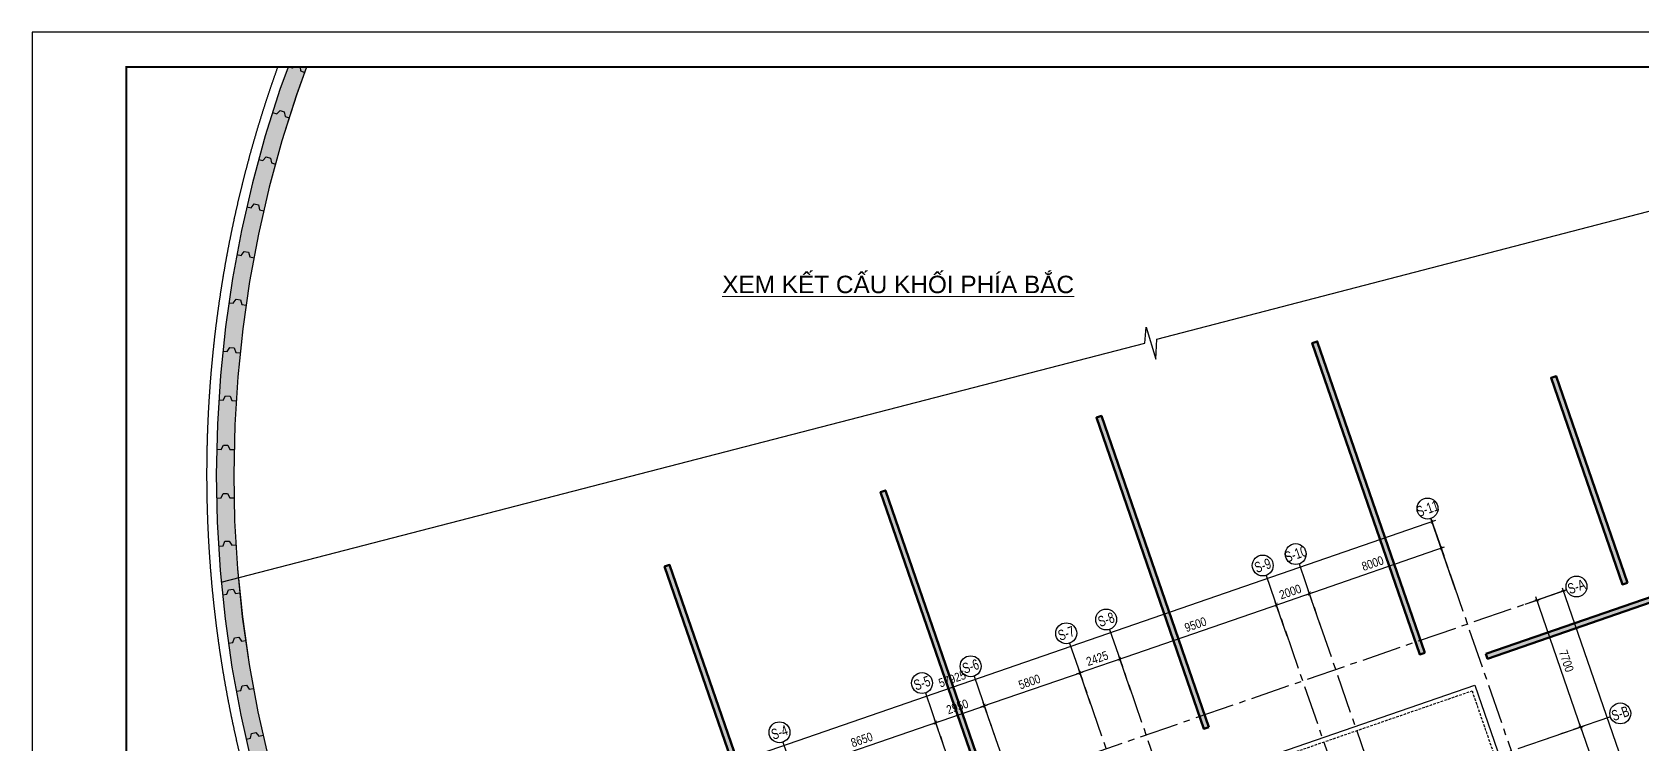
# Model space of a CAD drawing. Header units: millimetres. Extents: x -1534340 to 1713810, y -1348191 to 1114081.
# Drawn here: x 831920 to 924248, y -288709 to -247883 of the extents above; entities that cross this region are included whole.
import ezdxf
from ezdxf.enums import TextEntityAlignment as Align
from ezdxf.xclip import XClip

# ---------------------------------------------------------------- set-up
doc = ezdxf.new("R2010")
doc.units = ezdxf.units.MM
doc.header["$LTSCALE"] = 100
doc.header["$XCLIPFRAME"] = 0
doc.header["$PDMODE"] = 32
doc.header["$PDSIZE"] = 2.5
for name, pattern in [('CENTER2', [1.125, 0.75, -0.125, 0.125, -0.125]), ('DASHED', [4.5, 3, -1.5]), ('Xref_ST_MBDV Cot vach 30.7.2022$0$DASHDOT', [1, 0.5, -0.25, 0, -0.25])]:
    doc.linetypes.add(name, pattern=pattern)
for name, color, linetype in [('ccu11-Dim', 8, 'Continuous'), ('ccu11-Khuat', 9, 'DASHED'), ('ccu11-Thay', 7, 'Continuous'), ('ccu12-Manh', 8, 'Continuous'), ('ccu12-Truc', 13, 'CENTER2'), ('KT-Dim', 8, 'Continuous'), ('Xref_ST_MBDV Cot vach 30.7.2022$0$Xref_ST_MBDV Cot vach 30.7.2022|Xref_ST_MBDV Cot vach 30.7.2022|Xref_ST_MBDV Cot vach 30.7.2022|Xref_ST_MBDV Cot vach 30.7.2022|A-CORE-OTLN', 2, 'Continuous'), ('Xref_ST_MBDV Cot vach 30.7.2022$0$Xref_ST_MBDV Cot vach 30.7.2022|Xref_ST_MBDV Cot vach 30.7.2022|Xref_ST_MBDV Cot vach 30.7.2022|Xref_ST_MBDV Cot vach 30.7.2022|A-WALL-PATT', 251, 'Continuous'), ('Xref_ST_MBDV Cot vach 30.7.2022$0$Xref_ST_MBDV Cot vach 30.7.2022|Xref_ST_MBDV Cot vach 30.7.2022|Xref_ST_MBDV Cot vach 30.7.2022|Xref_ST_MBDV Cot vach 30.7.2022|ccu12-Thay', 7, 'Continuous'), ('Xref_ST_MBDV Cot vach 30.7.2022$0$Xref_ST_MBDV Cot vach 30.7.2022|Xref_ST_MBDV Cot vach 30.7.2022|Xref_ST_MBDV Cot vach 30.7.2022|Xref_ST_MBDV Cot vach 30.7.2022|Site_plot line', 1, 'Xref_ST_MBDV Cot vach 30.7.2022$0$DASHDOT'), ('Xref_ST_MBDV Cot vach 30.7.2022|Xref_ST_MBDV Cot vach 30.7.2022|Xref_ST_MBDV Cot vach 30.7.2022|Xref_ST_MBDV Cot vach 30.7.2022|A-GRID-SYM', 50, 'Continuous')]:
    doc.layers.add(name, color=color, linetype=linetype)
for name, color, linetype, lineweight in [('KT-Net cot', 2, 'Continuous', 50), ('KT-Net thay', 7, 'Continuous', 15), ('KT-Vat lieu', 250, 'Continuous', 9), ('Xref_ST_MBDV Cot vach 30.7.2022|Xref_ST_MBDV Cot vach 30.7.2022|Xref_ST_MBDV Cot vach 30.7.2022|Xref_ST_MBDV Cot vach 30.7.2022|ccu12-Tencaukien', 9, 'Continuous', 15)]:
    doc.layers.add(name, color=color, linetype=linetype, lineweight=lineweight)
doc.styles.add('Arial', font='arial.ttf', dxfattribs={"width": 0.7})
doc.styles.add('Arial Narrow', font='ARIALN.TTF')
doc.styles.add('HBA-Text', font='GOTHIC.TTF')
doc.dimstyles.new('ccu12-200', dxfattribs={"dimscale": 200, "dimtxt": 2.5, "dimasz": 1, "dimexe": 1, "dimexo": 2, "dimgap": 1, "dimtad": 1, "dimdec": 0, "dimrnd": 5, "dimdsep": 46, "dimtxsty": 'Arial Narrow', "dimblk": 'ARCHTICK', "dimcen": -1, "dimdle": 1, "dimclrd": 256, "dimclre": 256, "dimclrt": 3, "dimadec": 0, "dimazin": 2, "dimtfac": 0.1, "dimtdec": 0, "dimtmove": 0, "dimatfit": 1, "dimldrblk": 'ARCHTICK', "dimfxl": 1, "dimtvp": 0.833333, "dimtolj": 1, "dimtzin": 12, "dimarcsym": 0})
pattern_1 = [(50, (108165.77, -54076.06), (286.90407, -25.10085), [30, -330]), (355, (108165.77, -54076.06), (-55.5005, 300.87685), [24, -264]), (100.4514, (108189.68, -54078.15), (231.40375, 275.7758), [25.4961, -280.45684]), (46.1842, (108165.77, -53996.06), (426.8964, -66.2076), [45, -495]), (96.6356, (108201.34, -54001.57), (373.8651, 389.6471), [38.2441, -420.6852]), (351.1842, (108165.77, -53996.06), (373.8648, 389.6474), [36, -396]), (21, (108205.77, -54016.06), (238.7628, -161.04756), [30, -330]), (326, (108205.77, -54016.06), (97.3261, 290.06), [24, -264]), (71.4514, (108225.66, -54029.48), (336.08905, 129.0122), [25.4961, -280.45684]), (37.5, (108165.77, -54076.06), (4.86394, 133.15754), [0, -260.8, 0, -268, 0, -265]), (7.5, (108165.77, -54076.06), (105.22781, 157.76468), [0, -152.8, 0, -254.8, 0, -101]), (327.5, (108076.57, -54076.06), (213.52897, -9.02195), [0, -100, 0, -312, 0, -414]), (317.5, (108036.57, -54076.06), (233.27447, 40.042), [0, -130, 0, -207.2, 0, -294]), (45, (108165.77, -54076.06), (-106.06602, 106.06602), []), (45, (108236.48, -54076.06), (-106.06602, 106.06602), [])]

# ---------------------------------------------------------------- blocks, each defined once
blk = doc.blocks.new('Khung ten_A1', base_point=(-3406704, 253379))
at = {"layer": 'Defpoints', "color": 1}
blk.add_lwpolyline([(84100, 0), (84100, 59471), (0, 59471), (0, 0)], close=True, dxfattribs=at)
at = {"layer": 'KT-Net thay', "const_width": 60}
blk.add_lwpolyline([(2700, 1071), (83100, 1071), (83100, 58471), (2700, 58471)], close=True, dxfattribs=at)
blk = doc.blocks.new('Xref_ST_MBDV Cot vach 30.7.2022$0$Tuong Vay01-flat-1')
at = {"layer": 'Xref_ST_MBDV Cot vach 30.7.2022$0$Xref_ST_MBDV Cot vach 30.7.2022|Xref_ST_MBDV Cot vach 30.7.2022|Xref_ST_MBDV Cot vach 30.7.2022|Xref_ST_MBDV Cot vach 30.7.2022|A-WALL-PATT'}
h = blk.add_hatch(dxfattribs=at)
h.set_pattern_fill('ACET-2D-VATLIEU04', color=256, scale=50, pattern_type=2)
h.set_pattern_definition([(50, (-11139561.84, -1407213.45), (-225.902474, 189.5546825), [37.5, -412.5]), (355, (-11139561.84, -1407213.45), (32.127212, 367.215716), [30, -330]), (100.4514, (-11139531.95, -1407216.06), (-341.231527, -62.944187), [31.870095, -350.571056]), (46.1842, (-11139561.84, -1407113.45), (-319.180497, 306.252097), [56.25, -618.75]), (96.6356, (-11139517.37, -1407120.34), (-516.995922, -60.144022), [47.805144, -525.8565]), (351.1842, (-11139561.84, -1407113.45), (84.740774, 546.39543), [45, -495]), (21, (-11139511.84, -1407138.45), (-105.680822, 275.3079534), [37.5, -412.5]), (326, (-11139511.84, -1407138.45), (206.128805, 305.59852), [30, -330]), (71.4514, (-11139486.97, -1407155.22), (-328.963765, 110.380101), [31.870095, -350.571056]), (37.5, (-11139561.84, -1407213.45), (-78.1345294, 101.8269012), [0, -326, 0, -335, 0, -331.25]), (7.5, (-11139561.84, -1407213.45), (-23.2793464, 176.824191), [0, -191, 0, -318.5, 0, -126.25]), (327.5, (-11139673.34, -1407213.45), (71.9444175, 112.9301145), [0, -125, 0, -390, 0, -517.5000003]), (317.5, (-11139723.34, -1407213.45), (158.0205496, 172.449169), [0, -162.5, 0, -259, 0, -367.5]), (45, (-11139561.84, -1407213.45), (-150.260191, 150.260191), []), (45, (-11139561.84, -1407152.2), (-150.260191, 150.260191), [])])
h.paths.add_polyline_path([(-82665, -118500), (-81837, -121132), (-80903, -123728), (-79863, -126284), (-78720, -128795), (-77475, -131258), (-76131, -133667), (-74689, -136020), (-73153, -138312), (-71525, -140539), (-69807, -142699), (-68002, -144786), (-66114, -146798), (-64145, -148731), (-62100, -150582), (-59980, -152349), (-57790, -154027), (-55533, -155614), (-53213, -157109), (-50835, -158507), (-48401, -159807), (-45916, -161007), (-43385, -162104), (-40811, -163097), (-38198, -163985), (-35551, -164765), (-32875, -165436), (-30174, -165998), (-27451, -166448), (-24702, -166789), (-4397, -168938), (36420, -167648), (41836, -160719), (12445, -24368), (8473, -9249), (-4719, -5521), (-10557, -9947), (-34021, -27848), (-39777, -32009), (-41249, -35294), (-45787, -38574), (-49368, -38942), (-57644, -44924), (-59845, -46601), (-61969, -48362), (-64020, -50208), (-65993, -52137), (-67887, -54144), (-69696, -56226), (-71420, -58381), (-73054, -60604), (-74596, -62892), (-76043, -65242), (-77394, -67648), (-78645, -70107), (-79794, -72615), (-80841, -75168), (-81782, -77762), (-82617, -80392), (-83343, -83054), (-83961, -85743), (-84468, -88455), (-84865, -91186), (-85149, -93930), (-85321, -96684), (-85381, -99530), (-85329, -102201), (-85163, -104955), (-84886, -107701), (-84496, -110432), (-83996, -113146), (-83385, -115836)], flags=16)
h.paths.add_polyline_path([(-83625, -118781), (-82785, -121452), (-81837, -124086), (-80781, -126680), (-79621, -129228), (-78358, -131727), (-76994, -134172), (-75531, -136560), (-73973, -138886), (-72320, -141146), (-70577, -143337), (-68746, -145455), (-66829, -147497), (-64832, -149459), (-62755, -151337), (-60604, -153130), (-58382, -154833), (-56092, -156444), (-53738, -157960), (-51324, -159379), (-48854, -160699), (-46333, -161916), (-43764, -163030), (-41151, -164038), (-38500, -164938), (-35814, -165730), (-33098, -166411), (-30357, -166981), (-27595, -167438), (-24816, -167783), (-4434, -169940), (36920, -168633), (42913, -160966), (13418, -24135), (9295, -8442), (-4926, -4424), (-11163, -9151), (-34617, -27045), (-40580, -31355), (-42052, -34640), (-46156, -37607), (-49737, -37975), (-58240, -44121), (-60467, -45819), (-62623, -47605), (-64704, -49479), (-66707, -51435), (-68628, -53472), (-70465, -55586), (-72214, -57772), (-73872, -60029), (-75437, -62350), (-76905, -64734), (-78276, -67176), (-79545, -69672), (-80712, -72217), (-81774, -74808), (-82729, -77440), (-83576, -80109), (-84314, -82810), (-84940, -85539), (-85455, -88291), (-85857, -91062), (-86146, -93847), (-86321, -96642), (-86382, -99529), (-86328, -102241), (-86160, -105036), (-85879, -107821), (-85484, -110593), (-84976, -113347), (-84356, -116078)])
at = {"layer": 'Xref_ST_MBDV Cot vach 30.7.2022$0$Xref_ST_MBDV Cot vach 30.7.2022|Xref_ST_MBDV Cot vach 30.7.2022|Xref_ST_MBDV Cot vach 30.7.2022|Xref_ST_MBDV Cot vach 30.7.2022|A-CORE-OTLN', "color": 6}
for points in [[(-80712, -72217), (-81774, -74808), (-82729, -77440), (-83576, -80109), (-84314, -82810), (-84940, -85539), (-85455, -88291), (-85857, -91062), (-86146, -93847), (-86321, -96642), (-86382, -99529), (-86328, -102241), (-86160, -105036), (-85879, -107821), (-85484, -110593), (-84976, -113347), (-84356, -116078)], [(-79794, -72615), (-80841, -75168), (-81782, -77762), (-82617, -80392), (-83343, -83054), (-83961, -85743), (-84468, -88455), (-84865, -91186), (-85149, -93930), (-85321, -96684), (-85381, -99530), (-85329, -102201), (-85163, -104955), (-84886, -107701), (-84496, -110432), (-83996, -113146), (-83385, -115836)]]:
    blk.add_lwpolyline(points, dxfattribs=at)
at = {"layer": 'Xref_ST_MBDV Cot vach 30.7.2022$0$Xref_ST_MBDV Cot vach 30.7.2022|Xref_ST_MBDV Cot vach 30.7.2022|Xref_ST_MBDV Cot vach 30.7.2022|Xref_ST_MBDV Cot vach 30.7.2022|ccu12-Thay', "ltscale": 10}
for points in [[(-82251, -76124), (-82016, -76209), (-81814, -76017), (-81578, -76102), (-81546, -76380), (-81311, -76465)], [(-83153, -78774), (-82914, -78850), (-82719, -78649), (-82481, -78725), (-82437, -79001), (-82199, -79077)], [(-83945, -81459), (-83704, -81525), (-83517, -81317), (-83276, -81383), (-83221, -81657), (-82980, -81723)], [(-84627, -84174), (-84383, -84230), (-84205, -84015), (-83962, -84071), (-83896, -84342), (-83652, -84398)], [(-85198, -86915), (-84952, -86961), (-84783, -86738), (-84537, -86784), (-84460, -87053), (-84215, -87099)], [(-85656, -89677), (-85409, -89713), (-85249, -89483), (-85002, -89519), (-84914, -89784), (-84666, -89820)], [(-86002, -92455), (-85753, -92481), (-85603, -92245), (-85354, -92270), (-85255, -92532), (-85007, -92558)], [(-86233, -95245), (-85984, -95260), (-85844, -95018), (-85594, -95034), (-85485, -95291), (-85235, -95307)], [(-86351, -98085), (-86101, -98091), (-85971, -97843), (-85721, -97848), (-85601, -98101), (-85351, -98106)], [(-86355, -100885), (-86105, -100880), (-85985, -100627), (-85735, -100622), (-85605, -100870), (-85355, -100865)], [(-86244, -103638), (-85995, -103623), (-85885, -103366), (-85635, -103351), (-85495, -103593), (-85246, -103578)], [(-86019, -106429), (-85771, -106403), (-85672, -106142), (-85423, -106117), (-85273, -106353), (-85024, -106328)], [(-85681, -109207), (-85434, -109172), (-85345, -108907), (-85098, -108872), (-84938, -109102), (-84691, -109066)], [(-85230, -111970), (-84983, -111929), (-84901, -111661), (-84655, -111620), (-84490, -111846), (-84244, -111804)], [(-84666, -114712), (-84422, -114657), (-84356, -114385), (-84112, -114330), (-83934, -114546), (-83691, -114491)]]:
    blk.add_lwpolyline(points, dxfattribs=at)
at = {"layer": 'Xref_ST_MBDV Cot vach 30.7.2022$0$Xref_ST_MBDV Cot vach 30.7.2022|Xref_ST_MBDV Cot vach 30.7.2022|Xref_ST_MBDV Cot vach 30.7.2022|Xref_ST_MBDV Cot vach 30.7.2022|Site_plot line', "ltscale": 5000}
blk.add_arc((-17764, -99529), 69167, 126.14636, 263.7927, dxfattribs=at)
blk = doc.blocks.new('_ARCHTICK')
at = {"color": 0, "linetype": 'ByBlock', "const_width": 0.15}
blk.add_lwpolyline([(-0.5, -0.5), (0.5, 0.5)], dxfattribs=at)
blk = doc.blocks.new('*D1138')
at = {"layer": 'Defpoints', "color": 0, "transparency": 16777216}
for p in [(367648, -45505, 0), (372110, -50100), (369540, -50987)]:
    blk.add_point(p, dxfattribs=at)
at = {"layer": 'KT-Dim', "lineweight": -2, "transparency": 16777216}
for p, q in [((368026, -45374), (370406, -44552)), ((370151, -44429), (372175, -50289)), ((369918, -50857), (372299, -50035))]:
    blk.add_line(p, q, dxfattribs=at)
at = {"layer": 'KT-Dim', "lineweight": -2, "transparency": 16777216, "xscale": 200, "yscale": 200, "zscale": 200}
for p, rotation in [((370217, -44618), 109.0471074728855), ((372110, -50100), 289.0471074728856)]:
    blk.add_blockref('_ARCHTICK', p, dxfattribs=dict(at, rotation=rotation))
at = {"layer": 'KT-Dim', "color": 3, "transparency": 16777216, "insert": (371593, -47210), "char_height": 500, "attachment_point": 5, "rotation": 289.04711, "style": 'Arial Narrow'}
blk.add_mtext('\\A1;5800', dxfattribs=at)
blk = doc.blocks.new('GRID-SYM-flat-103')
at = {"layer": 'Xref_ST_MBDV Cot vach 30.7.2022|Xref_ST_MBDV Cot vach 30.7.2022|Xref_ST_MBDV Cot vach 30.7.2022|Xref_ST_MBDV Cot vach 30.7.2022|A-GRID-SYM'}
blk.add_circle((0, 0, 0), 900, dxfattribs=at)
at = {"layer": 'Xref_ST_MBDV Cot vach 30.7.2022|Xref_ST_MBDV Cot vach 30.7.2022|Xref_ST_MBDV Cot vach 30.7.2022|Xref_ST_MBDV Cot vach 30.7.2022|A-GRID-SYM', "style": 'HBA-Text'}
blk.add_attdef('GRID', text='', height=900, rotation=19.04714, dxfattribs=at).set_placement((0, 0, 0), align=Align.MIDDLE_CENTER)
blk = doc.blocks.new('*D1116')
at = {"layer": 'Defpoints', "color": 0, "transparency": 16777216}
for p in [(333214, -44363), (333962, -46528), (325785, -49351)]:
    blk.add_point(p, dxfattribs=at)
at = {"layer": 'KT-Dim', "lineweight": -2, "transparency": 16777216}
for p, q in [((324849, -47251), (333403, -44298)), ((333831, -46150), (333149, -44174)), ((325655, -48973), (324972, -46997))]:
    blk.add_line(p, q, dxfattribs=at)
at = {"layer": 'KT-Dim', "lineweight": -2, "transparency": 16777216, "xscale": 200, "yscale": 200, "zscale": 200}
for p, rotation in [((333214, -44363), 19.04713796363416), ((325038, -47186), 199.0471379636342)]:
    blk.add_blockref('_ARCHTICK', p, dxfattribs=dict(at, rotation=rotation))
at = {"layer": 'KT-Dim', "color": 3, "transparency": 16777216, "insert": (328977, -45344), "char_height": 500, "attachment_point": 5, "rotation": 19.04714, "style": 'Arial Narrow'}
blk.add_mtext('\\A1;8650', dxfattribs=at)
blk = doc.blocks.new('*D1117')
at = {"layer": 'Defpoints', "color": 0, "transparency": 16777216}
for p in [(336003, -43400), (336750, -45566), (333962, -46528)]:
    blk.add_point(p, dxfattribs=at)
at = {"layer": 'KT-Dim', "lineweight": -2, "transparency": 16777216}
for p, q in [((333025, -44428), (336192, -43335)), ((336620, -45188), (335937, -43211)), ((333831, -46150), (333149, -44174))]:
    blk.add_line(p, q, dxfattribs=at)
at = {"layer": 'KT-Dim', "lineweight": -2, "transparency": 16777216, "xscale": 200, "yscale": 200, "zscale": 200}
for p, rotation in [((336003, -43400), 19.04713796363416), ((333214, -44363), 199.0471379636342)]:
    blk.add_blockref('_ARCHTICK', p, dxfattribs=dict(at, rotation=rotation))
at = {"layer": 'KT-Dim', "color": 3, "transparency": 16777216, "insert": (334460, -43451), "char_height": 500, "attachment_point": 5, "rotation": 19.04714, "style": 'Arial Narrow'}
blk.add_mtext('\\A1;2950', dxfattribs=at)
blk = doc.blocks.new('*D1118')
at = {"layer": 'Defpoints', "color": 0, "transparency": 16777216}
for p in [(341485, -41507), (342233, -43673), (336750, -45566)]:
    blk.add_point(p, dxfattribs=at)
at = {"layer": 'KT-Dim', "lineweight": -2, "transparency": 16777216}
for p, q in [((335814, -43466), (341674, -41442)), ((342102, -43295), (341420, -41318)), ((336620, -45188), (335937, -43211))]:
    blk.add_line(p, q, dxfattribs=at)
at = {"layer": 'KT-Dim', "lineweight": -2, "transparency": 16777216, "xscale": 200, "yscale": 200, "zscale": 200}
for p, rotation in [((341485, -41507), 19.04713796363416), ((336003, -43400), 199.0471379636342)]:
    blk.add_blockref('_ARCHTICK', p, dxfattribs=dict(at, rotation=rotation))
at = {"layer": 'KT-Dim', "color": 3, "transparency": 16777216, "insert": (338595, -42023), "char_height": 500, "attachment_point": 5, "rotation": 19.04714, "style": 'Arial Narrow'}
blk.add_mtext('\\A1;5800', dxfattribs=at)
blk = doc.blocks.new('*D1119')
at = {"layer": 'Defpoints', "color": 0, "transparency": 16777216}
for p in [(343777, -40716), (344525, -42881), (342233, -43673)]:
    blk.add_point(p, dxfattribs=at)
at = {"layer": 'KT-Dim', "lineweight": -2, "transparency": 16777216}
for p, q in [((344394, -42503), (343712, -40527)), ((341296, -41573), (343966, -40651)), ((342102, -43295), (341420, -41318))]:
    blk.add_line(p, q, dxfattribs=at)
at = {"layer": 'KT-Dim', "lineweight": -2, "transparency": 16777216, "xscale": 200, "yscale": 200, "zscale": 200}
for p, rotation in [((343777, -40716), 19.04713796363416), ((341485, -41507), 199.0471379636342)]:
    blk.add_blockref('_ARCHTICK', p, dxfattribs=dict(at, rotation=rotation))
at = {"layer": 'KT-Dim', "color": 3, "transparency": 16777216, "insert": (342483, -40681), "char_height": 500, "attachment_point": 5, "rotation": 19.04714, "style": 'Arial Narrow'}
blk.add_mtext('\\A1;2425', dxfattribs=at)
blk = doc.blocks.new('*D1120')
at = {"layer": 'Defpoints', "color": 0, "transparency": 16777216}
for p in [(352757, -37616), (353505, -39781), (344525, -42881)]:
    blk.add_point(p, dxfattribs=at)
at = {"layer": 'KT-Dim', "lineweight": -2, "transparency": 16777216}
for p, q in [((343588, -40781), (352946, -37550)), ((353374, -39403), (352692, -37427)), ((344394, -42503), (343712, -40527))]:
    blk.add_line(p, q, dxfattribs=at)
at = {"layer": 'KT-Dim', "lineweight": -2, "transparency": 16777216, "xscale": 200, "yscale": 200, "zscale": 200}
for p, rotation in [((352757, -37616), 19.04713796363416), ((343777, -40716), 199.0471379636342)]:
    blk.add_blockref('_ARCHTICK', p, dxfattribs=dict(at, rotation=rotation))
at = {"layer": 'KT-Dim', "color": 3, "transparency": 16777216, "insert": (348119, -38736), "char_height": 500, "attachment_point": 5, "rotation": 19.04714, "style": 'Arial Narrow'}
blk.add_mtext('\\A1;9500', dxfattribs=at)
blk = doc.blocks.new('*D1121')
at = {"layer": 'Defpoints', "color": 0, "transparency": 16777216}
for p in [(354648, -36963), (355395, -39128), (353505, -39781)]:
    blk.add_point(p, dxfattribs=at)
at = {"layer": 'KT-Dim', "lineweight": -2, "transparency": 16777216}
for p, q in [((352568, -37681), (354837, -36898)), ((355265, -38750), (354582, -36774)), ((353374, -39403), (352692, -37427))]:
    blk.add_line(p, q, dxfattribs=at)
at = {"layer": 'KT-Dim', "lineweight": -2, "transparency": 16777216, "xscale": 200, "yscale": 200, "zscale": 200}
for p, rotation in [((354648, -36963), 19.04713796363416), ((352757, -37616), 199.0471379636342)]:
    blk.add_blockref('_ARCHTICK', p, dxfattribs=dict(at, rotation=rotation))
at = {"layer": 'KT-Dim', "color": 3, "transparency": 16777216, "insert": (353554, -36859), "char_height": 500, "attachment_point": 5, "rotation": 19.04714, "style": 'Arial Narrow'}
blk.add_mtext('\\A1;2000', dxfattribs=at)
blk = doc.blocks.new('*D1122')
at = {"layer": 'Defpoints', "color": 0, "transparency": 16777216}
for p in [(362210, -34352), (362957, -36518), (355395, -39128)]:
    blk.add_point(p, dxfattribs=at)
at = {"layer": 'KT-Dim', "lineweight": -2, "transparency": 16777216}
for p, q in [((354459, -37028), (362399, -34287)), ((362827, -36140), (362144, -34163)), ((355265, -38750), (354582, -36774))]:
    blk.add_line(p, q, dxfattribs=at)
at = {"layer": 'KT-Dim', "lineweight": -2, "transparency": 16777216, "xscale": 200, "yscale": 200, "zscale": 200}
for p, rotation in [((362210, -34352), 19.04713796363416), ((354648, -36963), 199.0471379636342)]:
    blk.add_blockref('_ARCHTICK', p, dxfattribs=dict(at, rotation=rotation))
at = {"layer": 'KT-Dim', "color": 3, "transparency": 16777216, "insert": (358280, -35227), "char_height": 500, "attachment_point": 5, "rotation": 19.04714, "style": 'Arial Narrow'}
blk.add_mtext('\\A1;8000', dxfattribs=at)
blk = doc.blocks.new('*D1123')
at = {"layer": 'Defpoints', "color": 0, "transparency": 16777216}
for p in [(363163, -37115), (306934, -51743), (308410, -56019, 0)]:
    blk.add_point(p, dxfattribs=at)
at = {"layer": 'KT-Dim', "lineweight": -2, "transparency": 16777216}
for p, q in [((361876, -32774), (306745, -51809)), ((363033, -36737), (361622, -32650)), ((308280, -55641), (306869, -51554))]:
    blk.add_line(p, q, dxfattribs=at)
at = {"layer": 'KT-Dim', "lineweight": -2, "transparency": 16777216, "xscale": 200, "yscale": 200, "zscale": 200}
for p, rotation in [((361687, -32839), 19.0477163778953), ((306934, -51743), 199.0477163778953)]:
    blk.add_blockref('_ARCHTICK', p, dxfattribs=dict(at, rotation=rotation))
at = {"layer": 'KT-Dim', "color": 3, "transparency": 16777216, "insert": (334162, -41861), "char_height": 500, "attachment_point": 5, "rotation": 19.04772, "style": 'Arial Narrow'}
blk.add_mtext('\\A1;57925', dxfattribs=at)
blk = doc.blocks.new('*D1124')
at = {"layer": 'Defpoints', "color": 0, "transparency": 16777216}
for p in [(366647, -37704, 0), (379300, -66026), (376730, -66913, 0)]:
    blk.add_point(p, dxfattribs=at)
at = {"layer": 'KT-Dim', "lineweight": -2, "transparency": 16777216}
for p, q in [((367025, -37574), (369405, -36752)), ((369150, -36628), (379365, -66215)), ((377108, -66782), (379489, -65960))]:
    blk.add_line(p, q, dxfattribs=at)
at = {"layer": 'KT-Dim', "lineweight": -2, "transparency": 16777216, "xscale": 200, "yscale": 200, "zscale": 200}
for p, rotation in [((369216, -36817), 109.0471074728855), ((379300, -66026), 289.0471074728856)]:
    blk.add_blockref('_ARCHTICK', p, dxfattribs=dict(at, rotation=rotation))
at = {"layer": 'KT-Dim', "color": 3, "transparency": 16777216, "insert": (374688, -51273), "char_height": 500, "attachment_point": 5, "rotation": 289.04711, "style": 'Arial Narrow'}
blk.add_mtext('\\A1;30900', dxfattribs=at)
blk = doc.blocks.new('*D1125')
at = {"layer": 'Defpoints', "color": 0, "transparency": 16777216}
for p in [(366647, -37704), (367704, -37339), (367648, -45505)]:
    blk.add_point(p, dxfattribs=at)
at = {"layer": 'KT-Dim', "lineweight": -2, "transparency": 16777216}
for p, q in [((367025, -37574), (367893, -37274)), ((370282, -44807), (367639, -37150)), ((368026, -45374), (370406, -44552))]:
    blk.add_line(p, q, dxfattribs=at)
at = {"layer": 'KT-Dim', "lineweight": -2, "transparency": 16777216, "xscale": 200, "yscale": 200, "zscale": 200}
for p, rotation in [((367704, -37339), 109.0471074728855), ((370217, -44618), 289.0471074728856)]:
    blk.add_blockref('_ARCHTICK', p, dxfattribs=dict(at, rotation=rotation))
at = {"layer": 'KT-Dim', "color": 3, "transparency": 16777216, "insert": (369391, -40830), "char_height": 500, "attachment_point": 5, "rotation": 289.04711, "style": 'Arial Narrow'}
blk.add_mtext('\\A1;7700', dxfattribs=at)
blk = doc.blocks.new('Vach-NN-PN')
at = {"layer": 'KT-Vat lieu'}
h = blk.add_hatch(dxfattribs=at)
h.set_pattern_fill('BTCT', color=256, scale=40)
h.set_pattern_definition([(50, (145314.1, -41250.66), (286.90407, -25.10085), [30, -330]), (355, (145314.1, -41250.66), (-55.5005, 300.87685), [24, -264]), (100.4514, (145338.02, -41252.75), (231.40375, 275.7758), [25.4961, -280.45684]), (46.1842, (145314.1, -41170.66), (426.8964, -66.2076), [45, -495]), (96.6356, (145349.7, -41176.2), (373.8651, 389.6471), [38.2441, -420.6852]), (351.1842, (145314.1, -41170.66), (373.8648, 389.6474), [36, -396]), (21, (145354.1, -41190.66), (238.7628, -161.04756), [30, -330]), (326, (145354.1, -41190.66), (97.3261, 290.06), [24, -264]), (71.4514, (145374, -41204.08), (336.08905, 129.0122), [25.4961, -280.45684]), (37.5, (145314.11, -41250.66), (4.86394, 133.15754), [0, -260.8, 0, -268, 0, -265]), (7.5, (145314.11, -41250.66), (105.22781, 157.76468), [0, -152.8, 0, -254.8, 0, -101]), (327.5, (145224.91, -41250.66), (213.52897, -9.02195), [0, -100, 0, -312, 0, -414]), (317.5, (145184.9, -41250.66), (233.27447, 40.042), [0, -130, 0, -207.2, 0, -294]), (45, (145314.11, -41250.66), (-106.06602, 106.06602), []), (45, (145384.82, -41250.66), (-106.06602, 106.06602), [])])
h.paths.add_polyline_path([(53910, 5336), (53627, 5238), (47459, 23103), (47742, 23201)])
h = blk.add_hatch(dxfattribs=at)
h.set_pattern_fill('BTCT', color=256, scale=40)
h.set_pattern_definition([(50, (169323.47, -32961.48), (286.90407, -25.10085), [30, -330]), (355, (169323.47, -32961.48), (-55.5005, 300.87685), [24, -264]), (100.4514, (169347.38, -32963.57), (231.40375, 275.7758), [25.4961, -280.45684]), (46.1842, (169323.47, -32881.48), (426.8964, -66.2076), [45, -495]), (96.6356, (169359.04, -32887), (373.8651, 389.6471), [38.2441, -420.6852]), (351.1842, (169323.47, -32881.48), (373.8648, 389.6474), [36, -396]), (21, (169363.47, -32901.48), (238.7628, -161.04756), [30, -330]), (326, (169363.47, -32901.48), (97.3261, 290.06), [24, -264]), (71.4514, (169383.37, -32914.9), (336.08905, 129.0122), [25.4961, -280.45684]), (37.5, (169323.47, -32961.48), (4.86394, 133.15754), [0, -260.8, 0, -268, 0, -265]), (7.5, (169323.47, -32961.48), (105.22781, 157.76468), [0, -152.8, 0, -254.8, 0, -101]), (327.5, (169234.27, -32961.48), (213.52897, -9.02195), [0, -100, 0, -312, 0, -414]), (317.5, (169194.27, -32961.48), (233.27447, 40.042), [0, -130, 0, -207.2, 0, -294]), (45, (169323.47, -32961.48), (-106.06602, 106.06602), []), (45, (169394.18, -32961.48), (-106.06602, 106.06602), [])])
h.paths.add_polyline_path([(65253, 9252), (65537, 9350), (61441, 21212), (61158, 21115)])
h = blk.add_hatch(dxfattribs=at)
h.set_pattern_fill('BTCT', color=256, scale=40)
h.set_pattern_definition([(50, (132931.33, -45525.8), (286.90407, -25.10085), [30, -330]), (355, (132931.33, -45525.8), (-55.5005, 300.87685), [24, -264]), (100.4514, (132955.24, -45527.89), (231.40375, 275.7758), [25.4961, -280.45684]), (46.1842, (132931.33, -45445.8), (426.8964, -66.2076), [45, -495]), (96.6356, (132966.9, -45451.3), (373.8651, 389.6471), [38.2441, -420.6852]), (351.1842, (132931.33, -45445.8), (373.8648, 389.6474), [36, -396]), (21, (132971.33, -45465.8), (238.7628, -161.04756), [30, -330]), (326, (132971.33, -45465.8), (97.3261, 290.06), [24, -264]), (71.4514, (132991.22, -45479.21), (336.08905, 129.0122), [25.4961, -280.45684]), (37.5, (132931.33, -45525.79), (4.86394, 133.15754), [0, -260.8, 0, -268, 0, -265]), (7.5, (132931.33, -45525.8), (105.22781, 157.76468), [0, -152.8, 0, -254.8, 0, -101]), (327.5, (132842.13, -45525.79), (213.52897, -9.02195), [0, -100, 0, -312, 0, -414]), (317.5, (132802.13, -45525.8), (233.27447, 40.042), [0, -130, 0, -207.2, 0, -294]), (45, (132931.33, -45525.8), (-106.06602, 106.06602), []), (45, (133002.04, -45525.8), (-106.06602, 106.06602), [])])
h.paths.add_polyline_path([(41528, 1060), (41244, 963), (35076, 18828), (35360, 18926)])
h = blk.add_hatch(dxfattribs=at)
h.set_pattern_fill('BTCT', color=256, scale=40)
h.set_pattern_definition([(50, (120548.55, -49800.93), (286.90407, -25.10085), [30, -330]), (355, (120548.55, -49800.93), (-55.5005, 300.87685), [24, -264]), (100.4514, (120572.46, -49803.02), (231.40375, 275.7758), [25.4961, -280.45684]), (46.1842, (120548.55, -49720.93), (426.8964, -66.2076), [45, -495]), (96.6356, (120584.12, -49726.44), (373.8651, 389.6471), [38.2441, -420.6852]), (351.1842, (120548.55, -49720.93), (373.8648, 389.6474), [36, -396]), (21, (120588.55, -49740.93), (238.7628, -161.04756), [30, -330]), (326, (120588.55, -49740.93), (97.3261, 290.06), [24, -264]), (71.4514, (120608.44, -49754.35), (336.08905, 129.0122), [25.4961, -280.45684]), (37.5, (120548.55, -49800.93), (4.86394, 133.15754), [0, -260.8, 0, -268, 0, -265]), (7.5, (120548.55, -49800.93), (105.22781, 157.76468), [0, -152.8, 0, -254.8, 0, -101]), (327.5, (120459.35, -49800.93), (213.52897, -9.02195), [0, -100, 0, -312, 0, -414]), (317.5, (120419.35, -49800.93), (233.27447, 40.042), [0, -130, 0, -207.2, 0, -294]), (45, (120548.55, -49800.93), (-106.06602, 106.06602), []), (45, (120619.26, -49800.93), (-106.06602, 106.06602), [])])
h.paths.add_polyline_path([(29145, -3215), (28861, -3313), (22693, 14553), (22977, 14651)])
h = blk.add_hatch(dxfattribs=at)
h.set_pattern_fill('BTCT', color=256, scale=40)
h.set_pattern_definition(pattern_1)
h.paths.add_polyline_path([(16762, -7490), (16478, -7588), (10310, 10277), (10594, 10375)])
h = blk.add_hatch(dxfattribs=at)
h.set_pattern_fill('BTCT', color=256, scale=40)
h.set_pattern_definition(pattern_1)
h.paths.add_polyline_path([(57421, 5278), (57519, 4995), (69382, 9090), (69284, 9374)])
at = {"layer": 'KT-Net cot'}
for points in [[(53910, 5336), (53627, 5238), (47459, 23103), (47742, 23201)], [(65537, 9350), (65253, 9252), (61158, 21115), (61441, 21212)], [(41528, 1060), (41244, 963), (35076, 18828), (35360, 18926)], [(29145, -3215), (28861, -3313), (22693, 14553), (22977, 14651)], [(16762, -7490), (16478, -7588), (10310, 10277), (10594, 10375)], [(57421, 5278), (57519, 4995), (69382, 9090), (69284, 9374)]]:
    blk.add_lwpolyline(points, close=True, dxfattribs=at)
blk = doc.blocks.new('Grid-ST-flat-3')
at = {"layer": 'ccu12-Truc', "ltscale": 30}
for p, q in [((361622.2, -32650.9), (374729.9, -70616.8)), ((352169.7, -35914.4), (368325.4, -82708.8)), ((354060.2, -35261.7), (370215.9, -82056.1)), ((369404.7, -36752.1), (304555.5, -59141.2)), ((343189.8, -39014.7), (361219.3, -91236.4)), ((340897.6, -39806), (359986.9, -95097.6)), ((335415.2, -41698.9), (354504.5, -96990.4)), ((332626.7, -42661.6), (351716, -97953.1)), ((371917.5, -44030.6), (347796.7, -52358.2)), ((324450.3, -45484.5), (343539.5, -100776))]:
    blk.add_line(p, q, dxfattribs=at)
at = {"layer": 'KT-Dim'}
ref = blk.add_blockref('GRID-SYM-flat-103', (361426.2, -32083.2, 0), dxfattribs=dict(at, xscale=0.6666666666666666, yscale=0.6666666666666666, zscale=0.6666666666666666))
ref.add_attrib('GRID', 'S-11', dxfattribs={"layer": 'Xref_ST_MBDV Cot vach 30.7.2022|Xref_ST_MBDV Cot vach 30.7.2022|Xref_ST_MBDV Cot vach 30.7.2022|Xref_ST_MBDV Cot vach 30.7.2022|A-GRID-SYM', "height": 600, "rotation": 19, "style": 'HBA-Text', "width": 0.75}).set_placement((361426.2, -32083.2, 0), align=Align.MIDDLE_CENTER)
ref = blk.add_blockref('GRID-SYM-flat-103', (353864.4, -34694.5, 0), dxfattribs=dict(at, xscale=0.6666666666666666, yscale=0.6666666666666666, zscale=0.6666666666666666))
ref.add_attrib('GRID', 'S-10', dxfattribs={"layer": 'Xref_ST_MBDV Cot vach 30.7.2022|Xref_ST_MBDV Cot vach 30.7.2022|Xref_ST_MBDV Cot vach 30.7.2022|Xref_ST_MBDV Cot vach 30.7.2022|A-GRID-SYM', "height": 600, "rotation": 19, "style": 'HBA-Text', "width": 0.75}).set_placement((353864.4, -34694.5, 0), align=Align.MIDDLE_CENTER)
ref = blk.add_blockref('GRID-SYM-flat-103', (351973.9, -35347.2, 0), dxfattribs=dict(at, xscale=0.6666666666666666, yscale=0.6666666666666666, zscale=0.6666666666666666))
ref.add_attrib('GRID', 'S-9', dxfattribs={"layer": 'Xref_ST_MBDV Cot vach 30.7.2022|Xref_ST_MBDV Cot vach 30.7.2022|Xref_ST_MBDV Cot vach 30.7.2022|Xref_ST_MBDV Cot vach 30.7.2022|A-GRID-SYM', "height": 600, "rotation": 19, "style": 'HBA-Text', "width": 0.75}).set_placement((351973.9, -35347.2, 0), align=Align.MIDDLE_CENTER)
ref = blk.add_blockref('GRID-SYM-flat-103', (369971.8, -36556.3, 0), dxfattribs=dict(at, xscale=0.6666666666666666, yscale=0.6666666666666666, zscale=0.6666666666666666))
ref.add_attrib('GRID', 'S-A', dxfattribs={"layer": 'Xref_ST_MBDV Cot vach 30.7.2022|Xref_ST_MBDV Cot vach 30.7.2022|Xref_ST_MBDV Cot vach 30.7.2022|Xref_ST_MBDV Cot vach 30.7.2022|A-GRID-SYM', "height": 600, "rotation": 19.047138, "style": 'HBA-Text', "width": 0.75}).set_placement((369971.8, -36556.3, 0), align=Align.MIDDLE_CENTER)
ref = blk.add_blockref('GRID-SYM-flat-103', (342994, -38447.5, 0), dxfattribs=dict(at, xscale=0.6666666666666666, yscale=0.6666666666666666, zscale=0.6666666666666666))
ref.add_attrib('GRID', 'S-8', dxfattribs={"layer": 'Xref_ST_MBDV Cot vach 30.7.2022|Xref_ST_MBDV Cot vach 30.7.2022|Xref_ST_MBDV Cot vach 30.7.2022|Xref_ST_MBDV Cot vach 30.7.2022|A-GRID-SYM', "height": 600, "rotation": 19, "style": 'HBA-Text', "width": 0.75}).set_placement((342994, -38447.5, 0), align=Align.MIDDLE_CENTER)
ref = blk.add_blockref('GRID-SYM-flat-103', (340701.8, -39238.9, 0), dxfattribs=dict(at, xscale=0.6666666666666666, yscale=0.6666666666666666, zscale=0.6666666666666666))
ref.add_attrib('GRID', 'S-7', dxfattribs={"layer": 'Xref_ST_MBDV Cot vach 30.7.2022|Xref_ST_MBDV Cot vach 30.7.2022|Xref_ST_MBDV Cot vach 30.7.2022|Xref_ST_MBDV Cot vach 30.7.2022|A-GRID-SYM', "height": 600, "rotation": 19, "style": 'HBA-Text', "width": 0.75}).set_placement((340701.8, -39238.9, 0), align=Align.MIDDLE_CENTER)
ref = blk.add_blockref('GRID-SYM-flat-103', (335219.3, -41131.7, 0), dxfattribs=dict(at, xscale=0.6666666666666666, yscale=0.6666666666666666, zscale=0.6666666666666666))
ref.add_attrib('GRID', 'S-6', dxfattribs={"layer": 'Xref_ST_MBDV Cot vach 30.7.2022|Xref_ST_MBDV Cot vach 30.7.2022|Xref_ST_MBDV Cot vach 30.7.2022|Xref_ST_MBDV Cot vach 30.7.2022|A-GRID-SYM', "height": 600, "rotation": 19, "style": 'HBA-Text', "width": 0.75}).set_placement((335219.3, -41131.7, 0), align=Align.MIDDLE_CENTER)
ref = blk.add_blockref('GRID-SYM-flat-103', (332430.9, -42094.4, 0), dxfattribs=dict(at, xscale=0.6666666666666666, yscale=0.6666666666666666, zscale=0.6666666666666666))
ref.add_attrib('GRID', 'S-5', dxfattribs={"layer": 'Xref_ST_MBDV Cot vach 30.7.2022|Xref_ST_MBDV Cot vach 30.7.2022|Xref_ST_MBDV Cot vach 30.7.2022|Xref_ST_MBDV Cot vach 30.7.2022|A-GRID-SYM', "height": 600, "rotation": 19, "style": 'HBA-Text', "width": 0.75}).set_placement((332430.9, -42094.4, 0), align=Align.MIDDLE_CENTER)
ref = blk.add_blockref('GRID-SYM-flat-103', (372484.7, -43834.8, 0), dxfattribs=dict(at, xscale=0.6666666666666666, yscale=0.6666666666666666, zscale=0.6666666666666666))
ref.add_attrib('GRID', 'S-B', dxfattribs={"layer": 'Xref_ST_MBDV Cot vach 30.7.2022|Xref_ST_MBDV Cot vach 30.7.2022|Xref_ST_MBDV Cot vach 30.7.2022|Xref_ST_MBDV Cot vach 30.7.2022|A-GRID-SYM', "height": 600, "rotation": 19, "style": 'HBA-Text', "width": 0.75}).set_placement((372484.7, -43834.8, 0), align=Align.MIDDLE_CENTER)
ref = blk.add_blockref('GRID-SYM-flat-103', (324254.4, -44917.3, 0), dxfattribs=dict(at, xscale=0.6666666666666666, yscale=0.6666666666666666, zscale=0.6666666666666666))
ref.add_attrib('GRID', 'S-4', dxfattribs={"layer": 'Xref_ST_MBDV Cot vach 30.7.2022|Xref_ST_MBDV Cot vach 30.7.2022|Xref_ST_MBDV Cot vach 30.7.2022|Xref_ST_MBDV Cot vach 30.7.2022|A-GRID-SYM', "height": 600, "rotation": 19, "style": 'HBA-Text', "width": 0.75}).set_placement((324254.4, -44917.3, 0), align=Align.MIDDLE_CENTER)
dim = blk.add_aligned_dim(p1=(363163.5, -37115.1), p2=(308410.2, -56019.2, 0), distance=-4523.4, dimstyle='ccu12-200', dxfattribs=at)
dim.commit()
dim.dimension.update_dxf_attribs({"geometry": '*D1123', "text_midpoint": (334162.1, -41861.1)})
for base, p1, p2, angle, picture, middle in [((362209.6, -34352.3), (355395.2, -39128.5), (362957.2, -36517.7), 19.047138, '*D1122', (358280, -35227.3)), ((354647.6, -36963.1), (353504.7, -39781.2), (355395.2, -39128.5), 19.047138, '*D1121', (353553.8, -36859)), ((379299.7, -66025.7, 0), (366646.9, -37704.3), (376730.3, -66912.7, 0), 109.047107, '*D1124', (374688, -51272.9, 0)), ((352757.1, -37615.8), (344524.9, -42881.5), (353504.7, -39781.2), 19.047138, '*D1120', (348118.6, -38735.5)), ((367703.9, -37339.3), (367648, -45504.6), (366646.9, -37704.3), 109.047107, '*D1125', (369390.7, -40830)), ((343777.2, -40716), (342232.6, -43672.9), (344524.9, -42881.5), 19.047138, '*D1119', (342482.5, -40681.4)), ((341485, -41507.4), (336750.2, -45565.7), (342232.6, -43672.9), 19.047138, '*D1118', (338595.2, -42023.5)), ((336002.6, -43400.2), (333961.7, -46528.4), (336750.2, -45565.7), 19.047138, '*D1117', (334459.7, -43451.2)), ((333214.1, -44363), (325785.3, -49351.3), (333961.7, -46528.4), 19.047138, '*D1116', (328977.3, -45344)), ((372109.5, -50100.2, 0), (367648, -45504.6), (369540.2, -50987.3, 0), 109.047107, '*D1138', (371593.5, -47210.4, 0))]:
    dim = blk.add_linear_dim(base=base, p1=p1, p2=p2, angle=angle, dimstyle='ccu12-200', dxfattribs=at)
    dim.commit()
    dim.dimension.update_dxf_attribs({"geometry": picture, "text_midpoint": middle})

msp = doc.modelspace()

# ---------------------------------------------------------------- linework, layer by layer
at = {"layer": 'ccu11-Khuat', "ltscale": 0.5}
for p, q in [((853169.3, -306846.9), (914508.5, -285669.6)), ((914508.5, -285669.6), (923401.5, -311427.7))]:
    msp.add_line(p, q, dxfattribs=at)
at = {"layer": 'ccu11-Thay', "ltscale": 0.5}
msp.add_lwpolyline([(852421.5, -306840.6), (914663.3, -285351.7), (923556.2, -311109.8), (924265.1, -310865.1), (924446.7, -311391.1), (936735, -307148.6), (944439.6, -308027.7), (964088.3, -303792.4)], dxfattribs=at)
at = {"layer": 'ccu12-Manh', "color": 1, "ltscale": 0.5}
msp.add_lwpolyline([(842769.2, -279430.7), (895737.3, -265717), (895821.1, -264813.9), (896364.4, -266635.3), (896421.3, -265489.4), (952683.5, -250869.8)], dxfattribs=at)
at = {"layer": 'Xref_ST_MBDV Cot vach 30.7.2022$0$Xref_ST_MBDV Cot vach 30.7.2022|Xref_ST_MBDV Cot vach 30.7.2022|Xref_ST_MBDV Cot vach 30.7.2022|Xref_ST_MBDV Cot vach 30.7.2022|A-CORE-OTLN', "color": 6}
msp.add_lwpolyline([(847657.3, -249882.9), (847076.2, -251484), (846241.5, -254113.9), (845514.7, -256775.6), (844897.2, -259464.8), (844389.9, -262177), (843993.6, -264907.6), (843709.1, -267652.1), (843536.8, -270405.6), (843476.9, -273251.5), (843529.7, -275922.8), (843695, -278677.4), (843972.5, -281422.6), (844361.8, -284154.1), (844862.2, -286867.6), (845472.8, -289558.4)], dxfattribs=at)

# ---------------------------------------------------------------- block references
ref = msp.add_blockref('Xref_ST_MBDV Cot vach 30.7.2022$0$Tuong Vay01-flat-1', (928861.7, -173724.8))
XClip(ref).set_block_clipping_path([(-91541.6736345236, -190955.6682973447), (52438.3255017358, -76158.0499385341)])
msp.add_blockref('Grid-ST-flat-3', (550530.1, -243129.8))
at = {"layer": 'ccu11-Dim', "xscale": 2.000000000621877, "yscale": 2.000000000621877, "zscale": 2.000000000621877}
msp.add_blockref('Khung ten_A1', (-5981488.3, 139934.6), dxfattribs=at)
at = {"layer": 'KT-Net cot'}
msp.add_blockref('Vach-NN-PN', (857886.8, -288820.4), dxfattribs=at)

# ---------------------------------------------------------------- texts
at = {"layer": 'Xref_ST_MBDV Cot vach 30.7.2022|Xref_ST_MBDV Cot vach 30.7.2022|Xref_ST_MBDV Cot vach 30.7.2022|Xref_ST_MBDV Cot vach 30.7.2022|ccu12-Tencaukien', "color": 31, "style": 'Arial'}
msp.add_text('%%UXEM KẾT CẤU KHỐI PHÍA BẮC', height=1000, dxfattribs=at).set_placement((881592.8, -262854), align=Align.CENTER)

doc.saveas('drawing.dxf')
